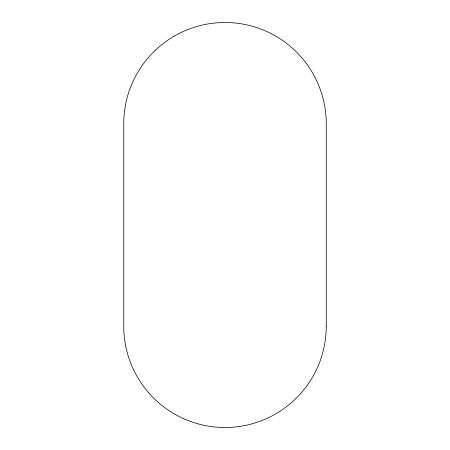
<?xml version="1.0" encoding="UTF-8"?>
<svg xmlns="http://www.w3.org/2000/svg" width="450" height="450" viewBox="0 0 450 450"><rect width="100%" height="100%" fill="white"/><g stroke="black" fill="none" stroke-linecap="round" stroke-linejoin="round"><path stroke-width="0.67" d="M326.25 326.25L326.25 123.75A101.25 101.25 0 0 0 225 22.5A101.25 101.25 0 0 0 123.75 123.75L123.75 326.25A101.25 101.25 0 0 0 225 427.5A101.25 101.25 0 0 0 326.25 326.25"/></g></svg>
